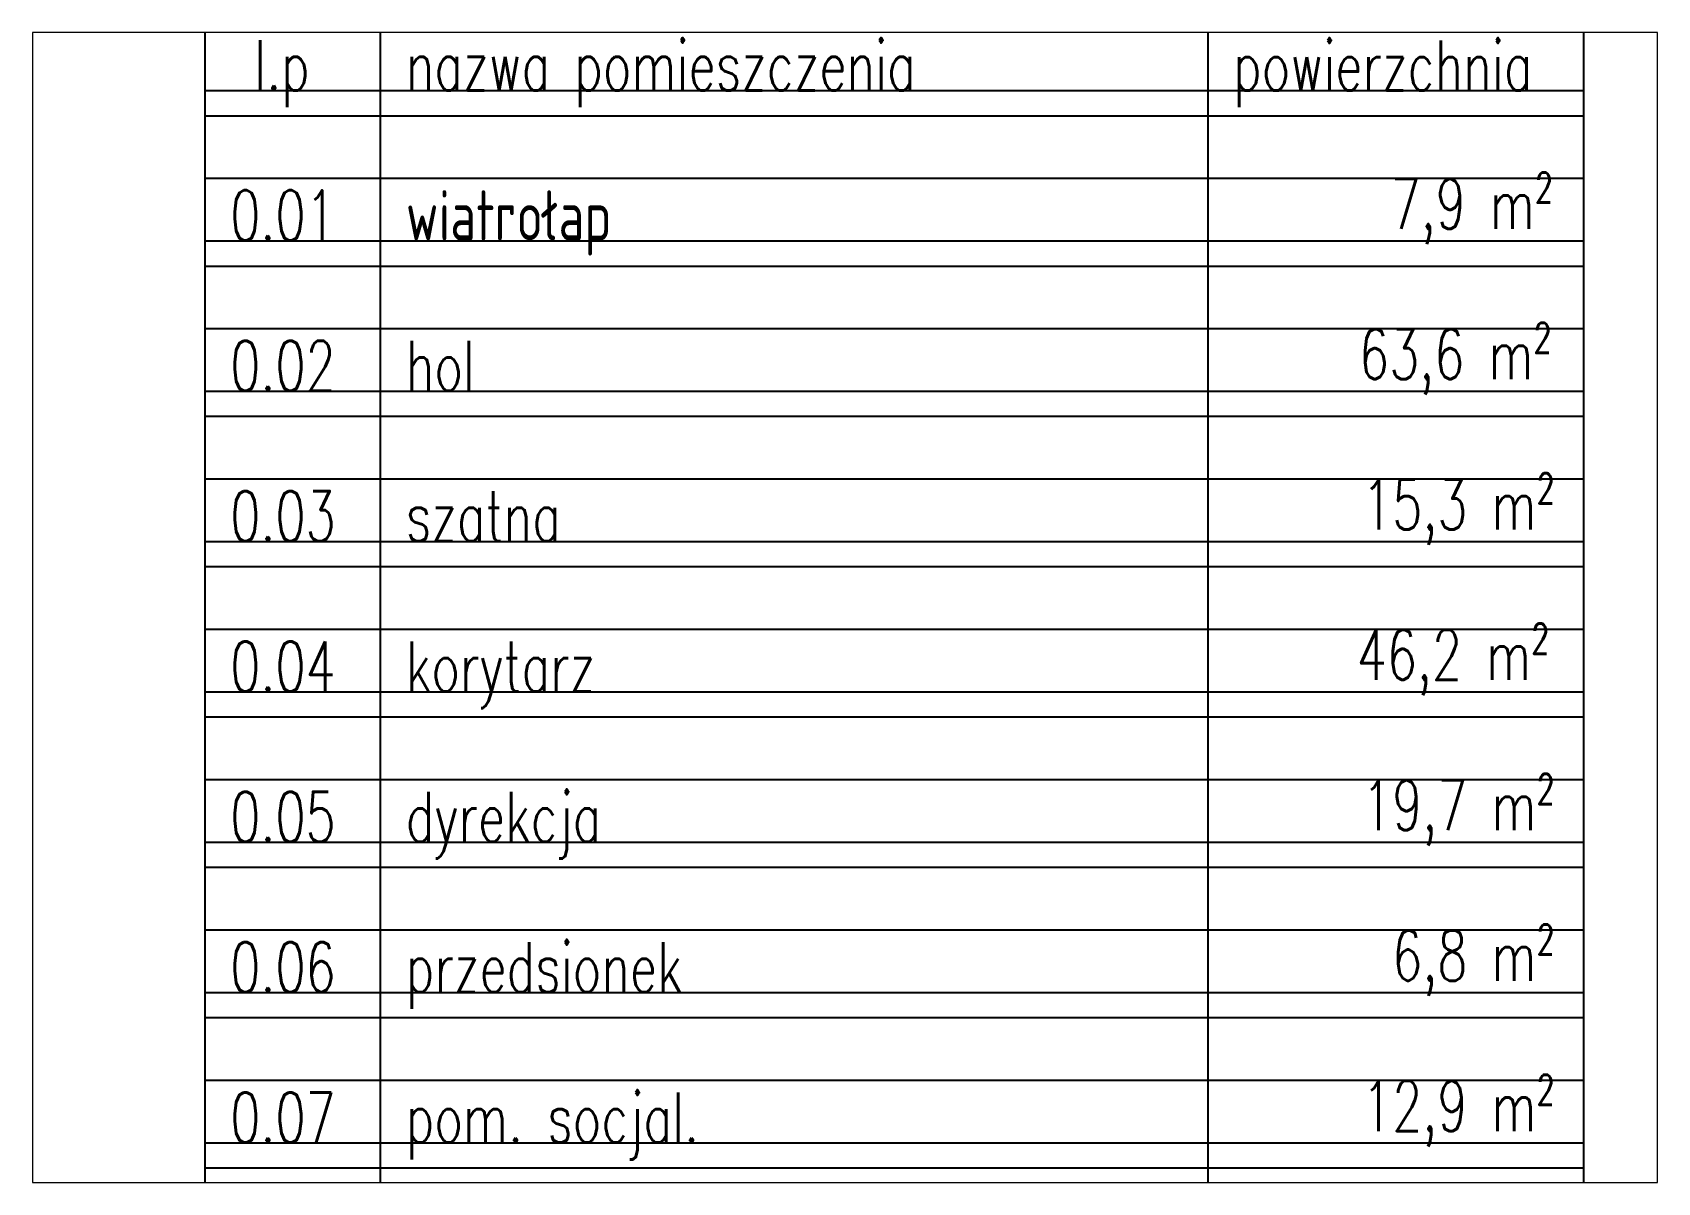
# Paper-space layout 'opisy' of a CAD drawing. Header units: millimetres. Extents: x -13 to 603, y -20 to 417.
# The model-space entities are those that its viewports show. They can reach past a viewport. Long polylines and large blocks are cut down to what shows.
import ezdxf

# ---------------------------------------------------------------- set-up
doc = ezdxf.new("R2010")
doc.units = ezdxf.units.MM
doc.styles.add('ROMANS', font='romans', dxfattribs={"width": 0.7})

msp = doc.modelspace()

# ---------------------------------------------------------------- linework, layer by layer
for p, q in [((11976.01, 29665.36), (11976.01, 30445.36)), ((11906.01, 30385.36), (12456.01, 30385.36)), ((12306.01, 30385.36), (12306.01, 29845.36)), ((11906.01, 30325.36), (12456.01, 30325.36)), ((12456.01, 30265.36), (11906.01, 30265.36)), ((12456.01, 30205.36), (11906.01, 30205.36)), ((12456.01, 30145.36), (11906.01, 30145.36)), ((12456.01, 30085.36), (11906.01, 30085.36)), ((12456.01, 30025.36), (11906.01, 30025.36)), ((12456.01, 29965.36), (11906.01, 29965.36))]:
    msp.add_line(p, q)
at = {"color": 4}
for p, q in [((11906.01, 30420.36), (12456.01, 30420.36)), ((11906.01, 30395.36), (12456.01, 30395.36)), ((11906.01, 30360.36), (12456.01, 30360.36)), ((11906.01, 30335.36), (12456.01, 30335.36)), ((12456.01, 30300.36), (11906.01, 30300.36)), ((12456.01, 30275.36), (11906.01, 30275.36)), ((12456.01, 30240.36), (11906.01, 30240.36)), ((12456.01, 30215.36), (11906.01, 30215.36)), ((12456.01, 30180.36), (11906.01, 30180.36)), ((12456.01, 30155.36), (11906.01, 30155.36)), ((12456.01, 30120.36), (11906.01, 30120.36)), ((12456.01, 30095.36), (11906.01, 30095.36)), ((12456.01, 30060.36), (11906.01, 30060.36)), ((12456.01, 30035.36), (11906.01, 30035.36)), ((12456.01, 30000.36), (11906.01, 30000.36)), ((12456.01, 29975.36), (11906.01, 29975.36))]:
    msp.add_line(p, q, dxfattribs=at)
msp.add_lwpolyline([(12306.01, 30445.36), (12306.01, 29665.36), (11906.01, 29665.36), (11906.01, 30445.36)], close=True)
msp.add_lwpolyline([(12306.01, 29845.36), (12456.01, 29845.36), (12456.01, 30445.36), (12306.01, 30445.36)])

# ---------------------------------------------------------------- texts
at = {"char_height": 20, "attachment_point": 1, "style": 'ROMANS'}
for s, insert in [('l.p', (11925.56, 30415.45)), ('nazwa pomieszczenia', (11986.06, 30415.45)), ('powierzchnia', (12316.06, 30415.36)), ('7,9 m²', (12378.87, 30360.2)), ('0.01', (11916.06, 30355.58)), ('wiatrołap', (11986.06, 30355.58)), ('63,6 m²', (12366.31, 30300.2)), ('0.02', (11916.06, 30295.58)), ('hol', (11986.06, 30295.58)), ('15,3 m²', (12367.55, 30240.2)), ('0.03', (11916.06, 30235.58)), ('szatna', (11986.06, 30235.58)), ('46,2 m²', (12365.38, 30180.2)), ('0.04', (11916.06, 30175.58)), ('korytarz', (11986.06, 30175.58)), ('19,7 m²', (12367.52, 30120.2)), ('0.05', (11916.06, 30115.58)), ('dyrekcja', (11986.06, 30115.58)), ('przedsionek', (11986.06, 30055.58)), ('6,8 m²', (12379.54, 30060.2)), ('0.06', (11916.06, 30055.58)), ('12,9 m²', (12367.52, 30000.2)), ('0.07', (11916.06, 29995.58)), ('pom. socjal.', (11986.06, 29995.58))]:
    msp.add_mtext_dynamic_manual_height_columns(s, width=227.6824, gutter_width=12.5, heights=[0], dxfattribs=dict(at, insert=insert))

psp = doc.layouts.new('opisy')

# ---------------------------------------------------------------- viewports
at = {"layer": '0'}
psp.add_viewport(center=(295.14, 198.49), size=(616.59, 436.5157), view_center_point=(12161.25, 30189.11), view_height=458.8849, dxfattribs=at)

doc.saveas('drawing.dxf')
